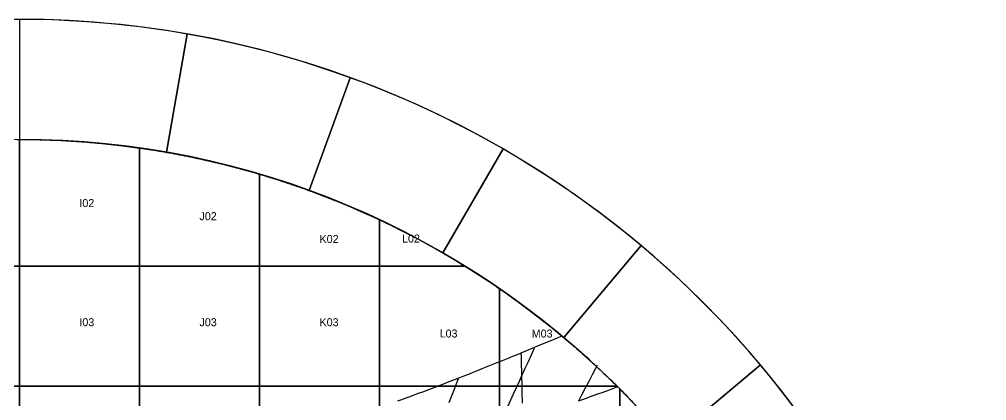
# Model space of a CAD drawing. Header units: millimetres. Extents: x -7250 to 7250, y -7250 to 7250.
# Drawn here: x 0 to 7250, y 4392 to 7250 of the extents above; entities that cross this region are included whole.
import ezdxf

# ---------------------------------------------------------------- set-up
doc = ezdxf.new("R2010")
doc.units = ezdxf.units.MM
for name, color, linetype in [('ASR1', 4, 'Continuous'), ('CUT', 1, 'Continuous'), ('DECL', 30, 'Continuous'), ('HOUR', 7, 'Continuous'), ('HOUR15', 9, 'Continuous'), ('HOUR30', 8, 'Continuous'), ('ID', 3, 'Continuous'), ('MERID', 40, 'Continuous')]:
    doc.layers.add(name, color=color, linetype=linetype)

msp = doc.modelspace()

# ---------------------------------------------------------------- linework, layer by layer
at = {"layer": 'ASR1'}
msp.add_lwpolyline([(3759.5, 4749.6), (3760.5, 4717), (3761.5, 4684.7), (3762.4, 4652.5), (3763.3, 4620.6), (3764.1, 4588.9), (3764.8, 4557.4), (3765.5, 4526.2), (3766.1, 4495.1), (3766.7, 4464.2), (3767.3, 4433.6), (3767.7, 4403.1), (3768.2, 4372.8)], dxfattribs=at)
at = {"layer": 'CUT'}
for points in [[(0, 6350), (110.8, 6349), (221.6, 6346.1), (332.3, 6341.3), (443, 6334.5), (553.4, 6325.8), (663.8, 6315.2), (773.9, 6302.7), (883.7, 6288.2), (993.4, 6271.8), (1102.7, 6253.5), (1258.9, 7139.9), (1134.1, 7160.7), (1009, 7179.4), (883.6, 7196), (757.8, 7210.3), (631.9, 7222.4), (505.7, 7232.3), (379.4, 7240.1), (253, 7245.6), (126.5, 7248.9), (0, 7250), (0, 6350)], [(1102.7, 6253.5), (1211.6, 6233.3), (1320.2, 6211.2), (1428.4, 6187.2), (1536.2, 6161.4), (1643.5, 6133.6), (1750.3, 6104), (1856.6, 6072.5), (1962.3, 6039.2), (2067.4, 6004), (2171.8, 5967), (2479.6, 6812.8), (2360.4, 6855), (2240.4, 6895.2), (2119.7, 6933.2), (1998.4, 6969.1), (1876.4, 7003), (1753.9, 7034.6), (1630.9, 7064.2), (1507.4, 7091.6), (1383.4, 7116.8), (1258.9, 7139.9), (1102.7, 6253.5)], [(2171.8, 5967), (2275.6, 5928.2), (2378.8, 5887.6), (2481.1, 5845.2), (2582.8, 5801), (2683.6, 5755.1), (2783.7, 5707.3), (2882.8, 5657.9), (2981.1, 5606.7), (3078.5, 5553.8), (3175, 5499.3), (3625, 6278.7), (3514.9, 6341), (3403.7, 6401.4), (3291.4, 6459.8), (3178.2, 6516.3), (3064, 6570.7), (2948.8, 6623.2), (2832.8, 6673.7), (2715.9, 6722.1), (2598.2, 6768.5), (2479.6, 6812.8), (2171.8, 5967)], [(0, 6300), (0, 6350), (19.5, 6350), (39, 6349.9), (58.4, 6349.7), (77.9, 6349.5), (97.4, 6349.3), (116.9, 6348.9), (136.4, 6348.5), (155.8, 6348.1), (175.3, 6347.6), (194.8, 6347), (214.3, 6346.4), (233.7, 6345.7), (253.2, 6345), (272.7, 6344.1), (292.1, 6343.3), (311.6, 6342.4), (331, 6341.4), (350.5, 6340.3), (369.9, 6339.2), (389.4, 6338.1), (408.8, 6336.8), (428.3, 6335.5), (447.7, 6334.2), (467.1, 6332.8), (486.6, 6331.3), (506, 6329.8), (525.4, 6328.2), (544.8, 6326.6), (564.2, 6324.9), (583.6, 6323.1), (603, 6321.3), (622.4, 6319.4), (641.8, 6317.5), (661.2, 6315.5), (680.5, 6313.4), (699.9, 6311.3), (719.3, 6309.1), (738.6, 6306.9), (758, 6304.6), (777.3, 6302.2), (795.3, 6300), (796.6, 6299.8), (816, 6297.4), (835.3, 6294.8), (854.6, 6292.2), (873.9, 6289.6), (893.2, 6286.9), (900, 6285.9), (900, 5400), (0, 5400), (0, 6300)], [(900, 5400), (900, 6285.9), (912.5, 6284.1), (931.7, 6281.3), (951, 6278.4), (970.3, 6275.4), (989.5, 6272.4), (1008.7, 6269.4), (1028, 6266.2), (1047.2, 6263.1), (1066.4, 6259.8), (1085.6, 6256.5), (1104.8, 6253.2), (1124, 6249.7), (1143.1, 6246.3), (1162.3, 6242.7), (1181.5, 6239.1), (1200.6, 6235.5), (1219.7, 6231.8), (1238.8, 6228), (1257.9, 6224.2), (1277, 6220.3), (1296.1, 6216.3), (1315.2, 6212.3), (1334.2, 6208.3), (1353.3, 6204.1), (1372.3, 6199.9), (1391.3, 6195.7), (1410.3, 6191.4), (1429.3, 6187.1), (1448.3, 6182.6), (1467.2, 6178.2), (1486.2, 6173.6), (1505.1, 6169), (1524, 6164.4), (1542.9, 6159.7), (1561.8, 6154.9), (1580.7, 6150.1), (1599.6, 6145.2), (1618.4, 6140.3), (1637.2, 6135.3), (1656, 6130.3), (1674.8, 6125.1), (1693.6, 6120), (1712.4, 6114.8), (1731.1, 6109.5), (1749.9, 6104.1), (1768.6, 6098.7), (1787.3, 6093.3), (1800, 6089.5), (1800, 5400), (900, 5400)], [(3175, 5499.3), (3270.5, 5443), (3365, 5385.1), (3458.5, 5325.6), (3550.9, 5264.4), (3642.2, 5201.6), (3732.4, 5137.3), (3821.5, 5071.3), (3909.5, 5003.9), (3996.2, 4934.9), (4081.7, 4864.4), (4660.2, 5553.8), (4562.6, 5634.3), (4463.5, 5713.1), (4363.2, 5790.1), (4261.4, 5865.4), (4158.4, 5938.9), (4054.1, 6010.5), (3948.6, 6080.4), (3841.9, 6148.3), (3734, 6214.5), (3625, 6278.7), (3175, 5499.3)], [(1800, 5400), (1800, 6089.5), (1806, 6087.8), (1824.7, 6082.2), (1843.3, 6076.6), (1861.9, 6070.9), (1880.6, 6065.1), (1899.2, 6059.3), (1917.7, 6053.5), (1936.3, 6047.6), (1954.8, 6041.6), (1973.4, 6035.6), (1991.9, 6029.5), (2010.4, 6023.4), (2028.8, 6017.2), (2047.3, 6010.9), (2065.7, 6004.6), (2084.1, 5998.2), (2102.5, 5991.8), (2120.9, 5985.3), (2139.3, 5978.8), (2157.6, 5972.2), (2175.9, 5965.6), (2194.2, 5958.9), (2212.5, 5952.1), (2230.7, 5945.3), (2248.9, 5938.4), (2267.1, 5931.5), (2285.3, 5924.5), (2303.5, 5917.5), (2321.6, 5910.4), (2339.8, 5903.2), (2357.9, 5896), (2375.9, 5888.8), (2394, 5881.4), (2412, 5874.1), (2430, 5866.6), (2448, 5859.2), (2466, 5851.6), (2483.9, 5844), (2501.8, 5836.4), (2519.7, 5828.7), (2537.6, 5820.9), (2555.5, 5813.1), (2573.3, 5805.2), (2591.1, 5797.3), (2608.9, 5789.3), (2626.6, 5781.3), (2644.3, 5773.2), (2662, 5765.1), (2679.7, 5756.9), (2697.4, 5748.6), (2700, 5747.4), (2700, 5400), (1800, 5400)], [(2700, 5747.4), (2715, 5740.3), (2732.6, 5732), (2750.1, 5723.6), (2767.7, 5715.1), (2785.2, 5706.6), (2802.7, 5698), (2820.2, 5689.4), (2837.6, 5680.7), (2855, 5672), (2872.4, 5663.2), (2889.8, 5654.3), (2907.1, 5645.5), (2924.4, 5636.5), (2941.7, 5627.5), (2959, 5618.5), (2976.2, 5609.4), (2993.4, 5600.2), (3010.5, 5591), (3027.7, 5581.7), (3044.8, 5572.4), (3061.9, 5563), (3078.9, 5553.6), (3095.9, 5544.2), (3112.9, 5534.6), (3129.9, 5525.1), (3146.8, 5515.4), (3163.7, 5505.7), (3180.6, 5496), (3197.5, 5486.2), (3214.3, 5476.4), (3231.1, 5466.5), (3247.8, 5456.6), (3264.6, 5446.6), (3281.2, 5436.5), (3297.9, 5426.4), (3314.5, 5416.3), (3331.1, 5406.1), (3341, 5400), (2700, 5400), (2700, 5747.4)], [(4081.7, 4864.4), (4166, 4792.4), (4249, 4719), (4330.7, 4644.1), (4411.1, 4567.8), (4490.1, 4490.1), (4567.8, 4411.1), (4644.1, 4330.7), (4719, 4249), (4792.4, 4166), (4864.4, 4081.7), (5553.8, 4660.2), (5471.6, 4756.4), (5387.8, 4851.2), (5302.3, 4944.5), (5215.2, 5036.3), (5126.5, 5126.5), (5036.3, 5215.2), (4944.5, 5302.3), (4851.2, 5387.8), (4756.4, 5471.6), (4660.2, 5553.8), (4081.7, 4864.4)], [(-900, 5400), (0, 5400), (0, 4500), (-900, 4500), (-900, 5400)], [(0, 5400), (900, 5400), (900, 4500), (0, 4500), (0, 5400)], [(900, 5400), (1800, 5400), (1800, 4500), (900, 4500), (900, 5400)], [(1800, 5400), (2700, 5400), (2700, 4500), (1800, 4500), (1800, 5400)], [(2700, 4500), (2700, 5400), (3341, 5400), (3347.7, 5395.9), (3364.3, 5385.6), (3380.8, 5375.2), (3397.2, 5364.8), (3413.7, 5354.4), (3430.1, 5343.9), (3446.5, 5333.3), (3462.8, 5322.7), (3479.1, 5312.1), (3495.4, 5301.4), (3511.7, 5290.6), (3527.9, 5279.8), (3544.1, 5269), (3560.2, 5258.1), (3576.3, 5247.1), (3592.4, 5236.1), (3600, 5230.9), (3600, 4500), (2700, 4500)], [(3600, 5230.9), (3608.4, 5225.1), (3624.5, 5214), (3640.4, 5202.9), (3656.4, 5191.7), (3672.3, 5180.4), (3688.2, 5169.1), (3704, 5157.8), (3719.8, 5146.4), (3735.6, 5135), (3751.3, 5123.5), (3767, 5111.9), (3782.7, 5100.4), (3798.3, 5088.7), (3813.9, 5077.1), (3829.5, 5065.3), (3845, 5053.6), (3860.5, 5041.7), (3875.9, 5029.9), (3891.3, 5018), (3906.7, 5006), (3922.1, 4994), (3937.4, 4981.9), (3952.6, 4969.8), (3967.9, 4957.7), (3983, 4945.5), (3998.2, 4933.2), (4013.3, 4921), (4028.4, 4908.6), (4043.4, 4896.2), (4058.4, 4883.8), (4073.4, 4871.3), (4088.3, 4858.8), (4103.2, 4846.2), (4118.1, 4833.6), (4132.9, 4821), (4147.6, 4808.3), (4162.4, 4795.5), (4177.1, 4782.7), (4191.7, 4769.9), (4206.3, 4757), (4220.9, 4744.1), (4235.4, 4731.1), (4249.9, 4718.1), (4264.4, 4705), (4278.8, 4691.9), (4293.2, 4678.8), (4307.5, 4665.6), (4321.8, 4652.4), (4336.1, 4639.1), (4350.3, 4625.7), (4364.5, 4612.4), (4378.6, 4599), (4392.7, 4585.5), (4406.7, 4572), (4420.7, 4558.5), (4434.7, 4544.9), (4448.6, 4531.3), (4462.5, 4517.6), (4476.3, 4503.9), (4480.2, 4500), (3600, 4500), (3600, 5230.9)], [(4864.4, 4081.7), (4934.9, 3996.2), (5003.9, 3909.5), (5071.3, 3821.5), (5137.3, 3732.4), (5201.6, 3642.2), (5264.4, 3550.9), (5325.6, 3458.5), (5385.1, 3365), (5443, 3270.5), (5499.3, 3175), (6278.7, 3625), (6214.5, 3734), (6148.3, 3841.9), (6080.4, 3948.6), (6010.5, 4054.1), (5938.9, 4158.4), (5865.4, 4261.4), (5790.1, 4363.2), (5713.1, 4463.5), (5634.3, 4562.6), (5553.8, 4660.2), (4864.4, 4081.7)], [(-900, 4500), (0, 4500), (0, 3600), (-900, 3600), (-900, 4500)], [(0, 4500), (900, 4500), (900, 3600), (0, 3600), (0, 4500)], [(900, 4500), (1800, 4500), (1800, 3600), (900, 3600), (900, 4500)], [(1800, 4500), (2700, 4500), (2700, 3600), (1800, 3600), (1800, 4500)], [(2700, 4500), (3600, 4500), (3600, 3600), (2700, 3600), (2700, 4500)], [(3600, 3600), (3600, 4500), (4480.2, 4500), (4490.1, 4490.1), (4500, 4480.2), (4500, 3600), (3600, 3600)]]:
    msp.add_lwpolyline(points, close=True, dxfattribs=at)
for points in [[(-19.5, 6350), (0, 6350), (0, 6300), (0, 5400), (-900, 5400)], [(4500, 3600), (4500, 4480.2), (4500, 4480.2), (4503.9, 4476.3), (4517.6, 4462.5), (4531.3, 4448.6), (4544.9, 4434.7), (4558.5, 4420.7), (4572, 4406.7), (4585.5, 4392.7), (4599, 4378.6)]]:
    msp.add_lwpolyline(points, dxfattribs=at)
for radius in [7250, 6350]:
    msp.add_circle((0, 0), radius, dxfattribs=at)
at = {"layer": 'DECL'}
for points in [[(2837.2, 4390.3), (2867.4, 4401.3), (2898, 4412.5), (2928.8, 4423.9), (2960, 4435.5), (2991.5, 4447.2), (3023.3, 4459.1), (3055.4, 4471.2), (3087.9, 4483.5), (3120.7, 4496), (3153.9, 4508.6), (3187.4, 4521.5), (3221.3, 4534.6), (3255.6, 4547.9), (3290.2, 4561.3), (3325.3, 4575), (3360.7, 4589), (3396.6, 4603.1), (3432.8, 4617.5), (3469.5, 4632.1), (3506.6, 4646.9), (3544.2, 4662), (3582.2, 4677.3), (3620.7, 4692.9), (3659.7, 4708.7), (3699.1, 4724.8), (3739.1, 4741.2), (3779.6, 4757.9), (3820.5, 4774.8), (3862.1, 4792), (3904.1, 4809.5), (3946.7, 4827.3), (3989.9, 4845.4), (4033.7, 4863.8), (4066, 4877.5)], [(4190, 4389.8), (4235.4, 4406.1), (4281.4, 4422.7), (4328, 4439.6), (4375.4, 4456.8), (4423.4, 4474.3), (4472.2, 4492.1), (4483.9, 4496.4)]]:
    msp.add_lwpolyline(points, dxfattribs=at)
at = {"layer": 'HOUR'}
msp.add_lwpolyline([(4331, 4657.7), (4320.7, 4637.9), (4293.9, 4586.7), (4267.6, 4536.2), (4241.6, 4486.5), (4216.1, 4437.5), (4190.9, 4389.3)], dxfattribs=at)
at = {"layer": 'HOUR15'}
msp.add_lwpolyline([(3859.1, 4784.6), (3835.6, 4733.3), (3812.5, 4682.8), (3789.7, 4633.1), (3767.3, 4584.2), (3745.3, 4536), (3723.5, 4488.6), (3702.1, 4441.9), (3681, 4395.8), (3660.3, 4350.5)], dxfattribs=at)
at = {"layer": 'HOUR30'}
msp.add_lwpolyline([(3290, 4555.4), (3271.6, 4509.5), (3253.4, 4464.3), (3235.5, 4419.7), (3217.9, 4375.8)], dxfattribs=at)
at = {"layer": 'MERID'}
msp.add_lwpolyline([(0, 550), (0, 6350)], dxfattribs=at)

# ---------------------------------------------------------------- texts
at = {"layer": 'ID'}
for s, p in [('I02', (450, 5842.9)), ('J02', (1350, 5744.8)), ('K02', (2250, 5573.7)), ('L02', (2868.1, 5577.1)), ('I03', (450, 4950)), ('J03', (1350, 4950)), ('K03', (2250, 4950)), ('L03', (3150, 4865.5)), ('M03', (3840.4, 4865.1))]:
    msp.add_text(s, height=60, dxfattribs=at).set_placement(p)

doc.saveas('drawing.dxf')
